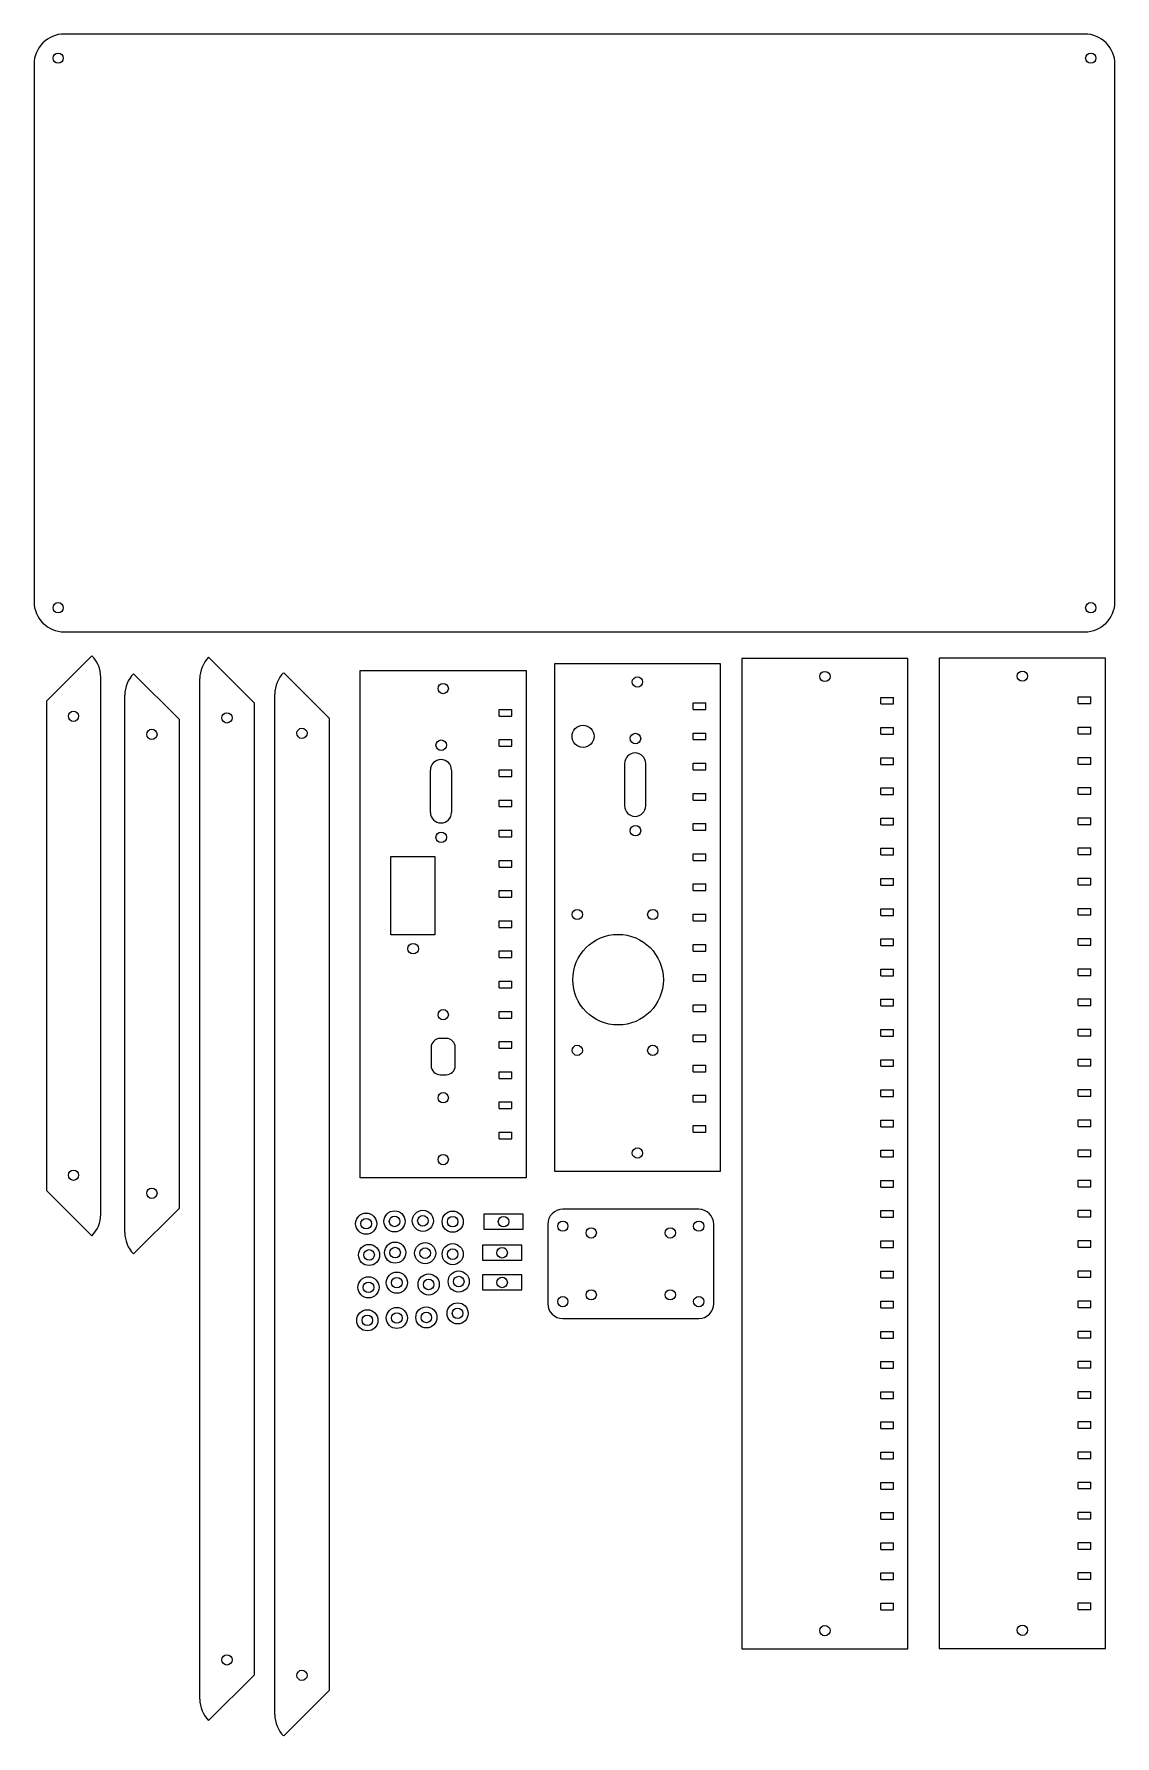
# Model space of a CAD drawing. Header units: millimetres. Extents: x 72 to 430, y -275 to 289.
import ezdxf

# ---------------------------------------------------------------- set-up
doc = ezdxf.new("R2010")
doc.units = ezdxf.units.MM
doc.header["$LTSCALE"] = 19.36
doc.layers.get('0').update_dxf_attribs({"linetype": 'CONTINUOUS'})
doc.layers.add('_ACHSEN', color=7, linetype='CONTINUOUS')

msp = doc.modelspace()

# ---------------------------------------------------------------- linework, layer by layer
at = {"color": 7, "linetype": 'CONTINUOUS'}
for p, q in [((420.18, 288.98), (82.18, 288.98)), ((72.18, 278.98), (72.18, 100.98)), ((430.18, 100.98), (430.18, 278.98)), ((82.18, 90.98), (420.18, 90.98)), ((76.26, 68.01), (91.33, 83.08)), ((145.08, 67.49), (130.01, 82.56)), ((244.51, 80.38), (244.51, -87.62)), ((299.51, 80.38), (244.51, 80.38)), ((299.51, -87.62), (299.51, 80.38)), ((306.63, 82.19), (306.63, -245.81)), ((361.63, 82.19), (306.63, 82.19)), ((361.63, -245.81), (361.63, 82.19)), ((372.01, 82.31), (372.01, -245.69)), ((427.01, 82.31), (372.01, 82.31)), ((427.01, -245.69), (427.01, 82.31)), ((94.26, -101.99), (94.26, 76.01)), ((120.23, 62.04), (105.16, 77.11)), ((127.08, -262.51), (127.08, 75.49)), ((169.93, 62.38), (154.86, 77.45)), ((180.2, -89.81), (180.2, 78.19)), ((180.2, 78.19), (235.2, 78.19)), ((235.2, 78.19), (235.2, -89.81)), ((76.26, 68.01), (76.26, -93.99)), ((102.23, -107.96), (102.23, 70.04)), ((151.93, -267.62), (151.93, 70.38)), ((352.63, 67.09), (352.63, 69.29)), ((352.63, 69.29), (356.83, 69.29)), ((356.83, 67.09), (356.83, 69.29)), ((418.01, 67.21), (418.01, 69.41)), ((418.01, 69.41), (422.21, 69.41)), ((422.21, 67.21), (422.21, 69.41)), ((120.23, 62.04), (120.23, -99.96)), ((145.08, 67.49), (145.08, -254.51)), ((169.93, 62.38), (169.93, -259.62)), ((226.2, 63.09), (226.2, 65.29)), ((226.2, 65.29), (230.4, 65.29)), ((226.2, 63.09), (230.4, 63.09)), ((230.4, 63.09), (230.4, 65.29)), ((290.51, 65.28), (290.51, 67.48)), ((290.51, 67.48), (294.71, 67.48)), ((290.51, 65.28), (294.71, 65.28)), ((294.71, 65.28), (294.71, 67.48)), ((352.63, 67.09), (356.83, 67.09)), ((418.01, 67.21), (422.21, 67.21)), ((290.51, 55.28), (290.51, 57.48)), ((290.51, 57.48), (294.71, 57.48)), ((294.71, 55.28), (294.71, 57.48)), ((352.63, 57.09), (352.63, 59.29)), ((352.63, 59.29), (356.83, 59.29)), ((352.63, 57.09), (356.83, 57.09)), ((356.83, 57.09), (356.83, 59.29)), ((418.01, 57.21), (418.01, 59.41)), ((418.01, 59.41), (422.21, 59.41)), ((418.01, 57.21), (422.21, 57.21)), ((422.21, 57.21), (422.21, 59.41)), ((226.2, 53.09), (226.2, 55.29)), ((226.2, 55.29), (230.4, 55.29)), ((226.2, 53.09), (230.4, 53.09)), ((230.4, 53.09), (230.4, 55.29)), ((290.51, 55.28), (294.71, 55.28)), ((203.45, 31.19), (203.45, 45.19)), ((210.45, 45.19), (210.45, 31.19)), ((226.2, 43.09), (226.2, 45.29)), ((226.2, 45.29), (230.4, 45.29)), ((230.4, 43.09), (230.4, 45.29)), ((267.76, 47.38), (267.76, 33.38)), ((274.76, 33.38), (274.76, 47.38)), ((290.51, 45.28), (290.51, 47.48)), ((290.51, 47.48), (294.71, 47.48)), ((290.51, 45.28), (294.71, 45.28)), ((294.71, 45.28), (294.71, 47.48)), ((352.63, 47.09), (352.63, 49.29)), ((352.63, 49.29), (356.83, 49.29)), ((352.63, 47.09), (356.83, 47.09)), ((356.83, 47.09), (356.83, 49.29)), ((418.01, 47.21), (418.01, 49.41)), ((418.01, 49.41), (422.21, 49.41)), ((418.01, 47.21), (422.21, 47.21)), ((422.21, 47.21), (422.21, 49.41)), ((226.2, 43.09), (230.4, 43.09)), ((226.2, 33.09), (226.2, 35.29)), ((226.2, 35.29), (230.4, 35.29)), ((230.4, 33.09), (230.4, 35.29)), ((290.51, 35.28), (290.51, 37.48)), ((290.51, 37.48), (294.71, 37.48)), ((290.51, 35.28), (294.71, 35.28)), ((294.71, 35.28), (294.71, 37.48)), ((352.63, 37.09), (352.63, 39.29)), ((352.63, 39.29), (356.83, 39.29)), ((352.63, 37.09), (356.83, 37.09)), ((356.83, 37.09), (356.83, 39.29)), ((418.01, 37.21), (418.01, 39.41)), ((418.01, 39.41), (422.21, 39.41)), ((418.01, 37.21), (422.21, 37.21)), ((422.21, 37.21), (422.21, 39.41)), ((226.2, 33.09), (230.4, 33.09)), ((352.63, 27.09), (352.63, 29.29)), ((352.63, 29.29), (356.83, 29.29)), ((356.83, 27.09), (356.83, 29.29)), ((418.01, 27.21), (418.01, 29.41)), ((418.01, 29.41), (422.21, 29.41)), ((422.21, 27.21), (422.21, 29.41)), ((226.2, 23.09), (226.2, 25.29)), ((226.2, 25.29), (230.4, 25.29)), ((226.2, 23.09), (230.4, 23.09)), ((230.4, 23.09), (230.4, 25.29)), ((290.51, 25.28), (290.51, 27.48)), ((290.51, 27.48), (294.71, 27.48)), ((290.51, 25.28), (294.71, 25.28)), ((294.71, 25.28), (294.71, 27.48)), ((352.63, 27.09), (356.83, 27.09)), ((418.01, 27.21), (422.21, 27.21)), ((290.51, 15.28), (290.51, 17.48)), ((290.51, 17.48), (294.71, 17.48)), ((294.71, 15.28), (294.71, 17.48)), ((352.63, 17.09), (352.63, 19.29)), ((352.63, 19.29), (356.83, 19.29)), ((352.63, 17.09), (356.83, 17.09)), ((356.83, 17.09), (356.83, 19.29)), ((418.01, 17.21), (418.01, 19.41)), ((418.01, 19.41), (422.21, 19.41)), ((418.01, 17.21), (422.21, 17.21)), ((422.21, 17.21), (422.21, 19.41)), ((190.35, -9.4), (190.35, 16.62)), ((190.35, 16.62), (204.97, 16.62)), ((204.97, 16.62), (204.97, -9.4)), ((226.2, 13.09), (226.2, 15.29)), ((226.2, 15.29), (230.4, 15.29)), ((226.2, 13.09), (230.4, 13.09)), ((230.4, 13.09), (230.4, 15.29)), ((290.51, 15.28), (294.71, 15.28)), ((290.51, 7.48), (294.71, 7.48)), ((290.51, 5.28), (290.51, 7.48)), ((294.71, 5.28), (294.71, 7.48)), ((352.63, 7.09), (352.63, 9.29)), ((352.63, 9.29), (356.83, 9.29)), ((352.63, 7.09), (356.83, 7.09)), ((356.83, 7.09), (356.83, 9.29)), ((418.01, 7.21), (418.01, 9.41)), ((418.01, 9.41), (422.21, 9.41)), ((418.01, 7.21), (422.21, 7.21)), ((422.21, 7.21), (422.21, 9.41)), ((226.2, 5.29), (230.4, 5.29)), ((226.2, 3.09), (226.2, 5.29)), ((226.2, 3.09), (230.4, 3.09)), ((230.4, 3.09), (230.4, 5.29)), ((290.51, 5.28), (294.71, 5.28)), ((226.2, -4.71), (230.4, -4.71)), ((226.2, -6.91), (226.2, -4.71)), ((230.4, -6.91), (230.4, -4.71)), ((290.51, -2.52), (294.71, -2.52)), ((290.51, -4.72), (290.51, -2.52)), ((290.51, -4.72), (294.71, -4.72)), ((294.71, -4.72), (294.71, -2.52)), ((352.63, -2.91), (352.63, -0.71)), ((352.63, -0.71), (356.83, -0.71)), ((352.63, -2.91), (356.83, -2.91)), ((356.83, -2.91), (356.83, -0.71)), ((418.01, -2.79), (418.01, -0.59)), ((418.01, -0.59), (422.21, -0.59)), ((418.01, -2.79), (422.21, -2.79)), ((422.21, -2.79), (422.21, -0.59)), ((204.97, -9.4), (190.35, -9.4)), ((226.2, -6.91), (230.4, -6.91)), ((352.63, -12.91), (352.63, -10.71)), ((352.63, -10.71), (356.83, -10.71)), ((356.83, -12.91), (356.83, -10.71)), ((418.01, -12.79), (418.01, -10.59)), ((418.01, -10.59), (422.21, -10.59)), ((422.21, -12.79), (422.21, -10.59)), ((226.2, -14.71), (230.4, -14.71)), ((226.2, -16.91), (226.2, -14.71)), ((226.2, -16.91), (230.4, -16.91)), ((230.4, -16.91), (230.4, -14.71)), ((290.51, -12.52), (294.71, -12.52)), ((290.51, -14.72), (290.51, -12.52)), ((290.51, -14.72), (294.71, -14.72)), ((294.71, -14.72), (294.71, -12.52)), ((352.63, -12.91), (356.83, -12.91)), ((418.01, -12.79), (422.21, -12.79)), ((290.51, -22.52), (294.71, -22.52)), ((290.51, -24.72), (290.51, -22.52)), ((294.71, -24.72), (294.71, -22.52)), ((352.63, -22.91), (352.63, -20.71)), ((352.63, -20.71), (356.83, -20.71)), ((356.83, -22.91), (356.83, -20.71)), ((418.01, -22.79), (418.01, -20.59)), ((418.01, -20.59), (422.21, -20.59)), ((422.21, -22.79), (422.21, -20.59)), ((226.2, -24.71), (230.4, -24.71)), ((226.2, -26.91), (226.2, -24.71)), ((226.2, -26.91), (230.4, -26.91)), ((230.4, -26.91), (230.4, -24.71)), ((290.51, -24.72), (294.71, -24.72)), ((352.63, -22.91), (356.83, -22.91)), ((418.01, -22.79), (422.21, -22.79)), ((290.51, -32.52), (294.71, -32.52)), ((290.51, -34.72), (290.51, -32.52)), ((294.71, -34.72), (294.71, -32.52)), ((352.63, -32.91), (352.63, -30.71)), ((352.63, -30.71), (356.83, -30.71)), ((352.63, -32.91), (356.83, -32.91)), ((356.83, -32.91), (356.83, -30.71)), ((418.01, -32.79), (418.01, -30.59)), ((418.01, -30.59), (422.21, -30.59)), ((418.01, -32.79), (422.21, -32.79)), ((422.21, -32.79), (422.21, -30.59)), ((226.2, -34.71), (230.4, -34.71)), ((226.2, -36.91), (226.2, -34.71)), ((226.2, -36.91), (230.4, -36.91)), ((230.4, -36.91), (230.4, -34.71)), ((290.51, -34.72), (294.71, -34.72)), ((208.7, -43.68), (206.7, -43.68)), ((226.2, -44.71), (230.4, -44.71)), ((226.2, -46.91), (226.2, -44.71)), ((230.4, -46.91), (230.4, -44.71)), ((290.51, -42.52), (294.71, -42.52)), ((290.51, -44.72), (290.51, -42.52)), ((290.51, -44.72), (294.71, -44.72)), ((294.71, -44.72), (294.71, -42.52)), ((352.63, -42.91), (352.63, -40.71)), ((352.63, -40.71), (356.83, -40.71)), ((352.63, -42.91), (356.83, -42.91)), ((356.83, -42.91), (356.83, -40.71)), ((418.01, -42.79), (418.01, -40.59)), ((418.01, -40.59), (422.21, -40.59)), ((418.01, -42.79), (422.21, -42.79)), ((422.21, -42.79), (422.21, -40.59)), ((203.7, -46.68), (203.7, -52.68)), ((211.7, -52.68), (211.7, -46.68)), ((226.2, -46.91), (230.4, -46.91)), ((352.63, -52.91), (352.63, -50.71)), ((352.63, -50.71), (356.83, -50.71)), ((356.83, -52.91), (356.83, -50.71)), ((418.01, -52.79), (418.01, -50.59)), ((418.01, -50.59), (422.21, -50.59)), ((422.21, -52.79), (422.21, -50.59)), ((206.7, -55.68), (208.7, -55.68)), ((226.2, -54.71), (230.4, -54.71)), ((226.2, -56.91), (226.2, -54.71)), ((230.4, -56.91), (230.4, -54.71)), ((290.51, -52.52), (294.71, -52.52)), ((290.51, -54.72), (290.51, -52.52)), ((290.51, -54.72), (294.71, -54.72)), ((294.71, -54.72), (294.71, -52.52)), ((352.63, -52.91), (356.83, -52.91)), ((418.01, -52.79), (422.21, -52.79)), ((226.2, -56.91), (230.4, -56.91)), ((352.63, -60.71), (356.83, -60.71)), ((352.63, -62.91), (352.63, -60.71)), ((356.83, -62.91), (356.83, -60.71)), ((418.01, -60.59), (422.21, -60.59)), ((418.01, -62.79), (418.01, -60.59)), ((422.21, -62.79), (422.21, -60.59)), ((226.2, -64.71), (230.4, -64.71)), ((226.2, -66.91), (226.2, -64.71)), ((226.2, -66.91), (230.4, -66.91)), ((230.4, -66.91), (230.4, -64.71)), ((290.51, -62.52), (294.71, -62.52)), ((290.51, -64.72), (290.51, -62.52)), ((290.51, -64.72), (294.71, -64.72)), ((294.71, -64.72), (294.71, -62.52)), ((352.63, -62.91), (356.83, -62.91)), ((418.01, -62.79), (422.21, -62.79)), ((290.51, -72.52), (294.71, -72.52)), ((290.51, -74.72), (290.51, -72.52)), ((294.71, -74.72), (294.71, -72.52)), ((352.63, -70.71), (356.83, -70.71)), ((352.63, -72.91), (352.63, -70.71)), ((352.63, -72.91), (356.83, -72.91)), ((356.83, -72.91), (356.83, -70.71)), ((418.01, -70.59), (422.21, -70.59)), ((418.01, -72.79), (418.01, -70.59)), ((418.01, -72.79), (422.21, -72.79)), ((422.21, -72.79), (422.21, -70.59)), ((226.2, -74.71), (230.4, -74.71)), ((226.2, -76.91), (226.2, -74.71)), ((226.2, -76.91), (230.4, -76.91)), ((230.4, -76.91), (230.4, -74.71)), ((290.51, -74.72), (294.71, -74.72)), ((352.63, -80.71), (356.83, -80.71)), ((352.63, -82.91), (352.63, -80.71)), ((352.63, -82.91), (356.83, -82.91)), ((356.83, -82.91), (356.83, -80.71)), ((418.01, -80.59), (422.21, -80.59)), ((418.01, -82.79), (418.01, -80.59)), ((418.01, -82.79), (422.21, -82.79)), ((422.21, -82.79), (422.21, -80.59)), ((235.2, -89.81), (180.2, -89.81)), ((244.51, -87.62), (299.51, -87.62)), ((91.33, -109.06), (76.26, -93.99)), ((352.63, -90.71), (356.83, -90.71)), ((352.63, -92.91), (352.63, -90.71)), ((352.63, -92.91), (356.83, -92.91)), ((356.83, -92.91), (356.83, -90.71)), ((418.01, -90.59), (422.21, -90.59)), ((418.01, -92.79), (418.01, -90.59)), ((418.01, -92.79), (422.21, -92.79)), ((422.21, -92.79), (422.21, -90.59)), ((105.16, -115.04), (120.23, -99.96)), ((292.32, -100.25), (247.32, -100.25)), ((352.63, -100.71), (356.83, -100.71)), ((352.63, -102.91), (352.63, -100.71)), ((356.83, -102.91), (356.83, -100.71)), ((418.01, -100.59), (422.21, -100.59)), ((418.01, -102.79), (418.01, -100.59)), ((422.21, -102.79), (422.21, -100.59)), ((221.18, -101.86), (221.18, -106.86)), ((234.18, -101.86), (221.18, -101.86)), ((221.18, -106.86), (234.18, -106.86)), ((234.18, -106.86), (234.18, -101.86)), ((242.32, -105.25), (242.32, -131.45)), ((297.32, -131.45), (297.32, -105.25)), ((352.63, -102.91), (356.83, -102.91)), ((418.01, -102.79), (422.21, -102.79)), ((220.71, -112.15), (220.71, -117.15)), ((233.71, -112.15), (220.71, -112.15)), ((233.71, -117.15), (233.71, -112.15)), ((352.63, -110.71), (356.83, -110.71)), ((352.63, -112.91), (352.63, -110.71)), ((356.83, -112.91), (356.83, -110.71)), ((418.01, -110.59), (422.21, -110.59)), ((418.01, -112.79), (418.01, -110.59)), ((422.21, -112.79), (422.21, -110.59)), ((220.71, -117.15), (233.71, -117.15)), ((352.63, -112.91), (356.83, -112.91)), ((418.01, -112.79), (422.21, -112.79)), ((220.71, -121.98), (220.71, -126.98)), ((233.71, -121.98), (220.71, -121.98)), ((233.71, -126.98), (233.71, -121.98)), ((352.63, -120.71), (356.83, -120.71)), ((352.63, -122.91), (352.63, -120.71)), ((352.63, -122.91), (356.83, -122.91)), ((356.83, -122.91), (356.83, -120.71)), ((418.01, -120.59), (422.21, -120.59)), ((418.01, -122.79), (418.01, -120.59)), ((418.01, -122.79), (422.21, -122.79)), ((422.21, -122.79), (422.21, -120.59)), ((220.71, -126.98), (233.71, -126.98)), ((352.63, -130.71), (356.83, -130.71)), ((352.63, -132.91), (352.63, -130.71)), ((352.63, -132.91), (356.83, -132.91)), ((356.83, -132.91), (356.83, -130.71)), ((418.01, -130.59), (422.21, -130.59)), ((418.01, -132.79), (418.01, -130.59)), ((418.01, -132.79), (422.21, -132.79)), ((422.21, -132.79), (422.21, -130.59)), ((247.32, -136.45), (292.32, -136.45)), ((352.63, -140.71), (356.83, -140.71)), ((352.63, -142.91), (352.63, -140.71)), ((356.83, -142.91), (356.83, -140.71)), ((418.01, -140.59), (422.21, -140.59)), ((418.01, -142.79), (418.01, -140.59)), ((422.21, -142.79), (422.21, -140.59)), ((352.63, -142.91), (356.83, -142.91)), ((418.01, -142.79), (422.21, -142.79)), ((352.63, -150.71), (356.83, -150.71)), ((352.63, -152.91), (352.63, -150.71)), ((356.83, -152.91), (356.83, -150.71)), ((418.01, -150.59), (422.21, -150.59)), ((418.01, -152.79), (418.01, -150.59)), ((422.21, -152.79), (422.21, -150.59)), ((352.63, -152.91), (356.83, -152.91)), ((418.01, -152.79), (422.21, -152.79)), ((352.63, -160.71), (356.83, -160.71)), ((352.63, -162.91), (352.63, -160.71)), ((352.63, -162.91), (356.83, -162.91)), ((356.83, -162.91), (356.83, -160.71)), ((418.01, -160.59), (422.21, -160.59)), ((418.01, -162.79), (418.01, -160.59)), ((418.01, -162.79), (422.21, -162.79)), ((422.21, -162.79), (422.21, -160.59)), ((352.63, -170.71), (356.83, -170.71)), ((352.63, -172.91), (352.63, -170.71)), ((352.63, -172.91), (356.83, -172.91)), ((356.83, -172.91), (356.83, -170.71)), ((418.01, -170.59), (422.21, -170.59)), ((418.01, -172.79), (418.01, -170.59)), ((418.01, -172.79), (422.21, -172.79)), ((422.21, -172.79), (422.21, -170.59)), ((352.63, -180.71), (356.83, -180.71)), ((352.63, -182.91), (352.63, -180.71)), ((352.63, -182.91), (356.83, -182.91)), ((356.83, -182.91), (356.83, -180.71)), ((418.01, -180.59), (422.21, -180.59)), ((418.01, -182.79), (418.01, -180.59)), ((418.01, -182.79), (422.21, -182.79)), ((422.21, -182.79), (422.21, -180.59)), ((352.63, -190.71), (356.83, -190.71)), ((352.63, -192.91), (352.63, -190.71)), ((356.83, -192.91), (356.83, -190.71)), ((418.01, -190.59), (422.21, -190.59)), ((418.01, -192.79), (418.01, -190.59)), ((422.21, -192.79), (422.21, -190.59)), ((352.63, -192.91), (356.83, -192.91)), ((418.01, -192.79), (422.21, -192.79)), ((352.63, -200.71), (356.83, -200.71)), ((352.63, -202.91), (352.63, -200.71)), ((352.63, -202.91), (356.83, -202.91)), ((356.83, -202.91), (356.83, -200.71)), ((418.01, -200.59), (422.21, -200.59)), ((418.01, -202.79), (418.01, -200.59)), ((418.01, -202.79), (422.21, -202.79)), ((422.21, -202.79), (422.21, -200.59)), ((352.63, -210.71), (356.83, -210.71)), ((352.63, -212.91), (352.63, -210.71)), ((352.63, -212.91), (356.83, -212.91)), ((356.83, -212.91), (356.83, -210.71)), ((418.01, -210.59), (422.21, -210.59)), ((418.01, -212.79), (418.01, -210.59)), ((418.01, -212.79), (422.21, -212.79)), ((422.21, -212.79), (422.21, -210.59)), ((352.63, -220.71), (356.83, -220.71)), ((352.63, -222.91), (352.63, -220.71)), ((352.63, -222.91), (356.83, -222.91)), ((356.83, -222.91), (356.83, -220.71)), ((418.01, -220.59), (422.21, -220.59)), ((418.01, -222.79), (418.01, -220.59)), ((418.01, -222.79), (422.21, -222.79)), ((422.21, -222.79), (422.21, -220.59)), ((352.63, -230.71), (356.83, -230.71)), ((352.63, -232.91), (352.63, -230.71)), ((356.83, -232.91), (356.83, -230.71)), ((418.01, -230.59), (422.21, -230.59)), ((418.01, -232.79), (418.01, -230.59)), ((422.21, -232.79), (422.21, -230.59)), ((352.63, -232.91), (356.83, -232.91)), ((418.01, -232.79), (422.21, -232.79)), ((306.63, -245.81), (361.63, -245.81)), ((372.01, -245.69), (427.01, -245.69)), ((130.01, -269.58), (145.08, -254.51)), ((154.86, -274.69), (169.93, -259.62))]:
    msp.add_line(p, q, dxfattribs=at)
for centre, radius in [((80.18, 280.98), 1.7), ((422.18, 280.98), 1.7), ((80.18, 98.98), 1.7), ((422.18, 98.98), 1.7), ((207.7, 72.19), 1.7), ((272.01, 74.38), 1.7), ((334.13, 76.19), 1.7), ((399.51, 76.31), 1.7), ((85.26, 63.01), 1.7), ((136.08, 62.49), 1.7), ((111.23, 57.04), 1.7), ((160.93, 57.38), 1.7), ((271.36, 55.63), 1.75), ((207.05, 53.44), 1.75), ((207.05, 22.94), 1.75), ((271.36, 25.13), 1.75), ((252.11, -2.62), 1.7), ((277.11, -2.62), 1.7), ((265.61, -24.22), 15), ((197.74, -13.96), 1.75), ((252.11, -47.62), 1.7), ((277.11, -47.62), 1.7), ((207.7, -83.81), 1.7), ((272.01, -81.62), 1.7), ((85.26, -88.99), 1.7), ((111.23, -94.96), 1.7), ((191.58, -104.27), 3.5), ((200.97, -104.08), 3.5), ((210.84, -104.36), 3.5), ((182.19, -105.03), 3.5), ((182.19, -105.03), 1.75), ((191.58, -104.27), 1.75), ((200.97, -104.08), 1.75), ((210.84, -104.36), 1.75), ((227.68, -104.36), 1.75), ((183.15, -115.38), 3.5), ((191.77, -114.61), 3.5), ((201.73, -114.8), 3.5), ((210.84, -115.12), 3.5), ((183.15, -115.38), 1.75), ((191.77, -114.61), 1.75), ((201.73, -114.8), 1.75), ((210.84, -115.12), 1.75), ((227.21, -114.65), 1.75), ((182.96, -126.11), 3.5), ((192.34, -124.57), 3.5), ((192.34, -124.57), 1.75), ((202.88, -125.15), 3.5), ((202.88, -125.15), 1.75), ((212.84, -124.19), 3.5), ((212.84, -124.19), 1.75), ((227.21, -124.48), 1.75), ((182.96, -126.11), 1.75), ((182.57, -137.03), 3.5), ((182.57, -137.03), 1.75), ((192.34, -136.26), 3.5), ((192.34, -136.26), 1.75), ((202.12, -136.07), 3.5), ((202.12, -136.07), 1.75), ((212.46, -134.73), 3.5), ((212.46, -134.73), 1.75), ((334.13, -239.81), 1.7), ((399.51, -239.69), 1.7), ((136.08, -249.51), 1.7), ((160.93, -254.62), 1.7)]:
    msp.add_circle(centre, radius, dxfattribs=at)
for centre, radius, start, end in [((82.18, 278.98), 10, 90, 180), ((420.18, 278.98), 10, 0, 90), ((82.18, 100.98), 10, 180, 270), ((420.18, 100.98), 10, 270, 360), ((84.26, 76.01), 10, 0, 45), ((137.08, 75.49), 10, 135, 180), ((112.23, 70.04), 10, 135, 180), ((161.93, 70.38), 10, 135, 180), ((271.26, 47.38), 3.5, 0, 180), ((206.95, 45.19), 3.5, 0, 180), ((206.95, 31.19), 3.5, 180, 360), ((271.26, 33.38), 3.5, 180, 360), ((206.7, -46.68), 3, 90, 180), ((208.7, -46.68), 3, 0, 90), ((206.7, -52.68), 3, 180, 270), ((208.7, -52.68), 3, 270, 360), ((247.32, -105.25), 5, 90, 180), ((292.32, -105.25), 5, 0, 90), ((84.26, -101.99), 10, 315, 360), ((112.23, -107.96), 10, 180, 225), ((247.32, -131.45), 5, 180, 270), ((292.32, -131.45), 5, 270, 360), ((137.08, -262.51), 10, 180, 225), ((161.93, -267.62), 10, 180, 225)]:
    msp.add_arc(centre, radius, start, end, dxfattribs=at)
at = {"layer": '_ACHSEN', "color": 7, "linetype": 'CONTINUOUS'}
for centre, radius in [((254.01, 56.38), 3.65), ((207.7, -35.81), 1.7), ((207.7, -63.31), 1.7), ((247.32, -105.85), 1.7), ((256.72, -108.1), 1.7), ((282.92, -108.1), 1.7), ((292.32, -105.85), 1.7), ((247.32, -130.85), 1.7), ((256.72, -128.6), 1.7), ((282.92, -128.6), 1.7), ((292.32, -130.85), 1.7)]:
    msp.add_circle(centre, radius, dxfattribs=at)

doc.saveas('drawing.dxf')
